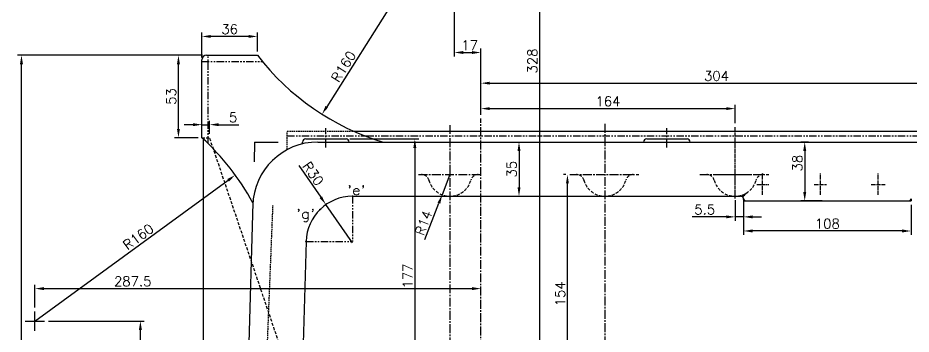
# Model space of a CAD drawing. Header units: millimetres. Extents: x -3508 to 12243, y -3609 to 4092.
# Drawn here: x 7010 to 7586, y 577 to 781 of the extents above; entities that cross this region are included whole.
import ezdxf

# ---------------------------------------------------------------- set-up
doc = ezdxf.new("R2010")
doc.units = ezdxf.units.MM
doc.header["$LTSCALE"] = 0.3
doc.header["$PDSIZE"] = -50
for name, pattern in [('CENTER2', [28.575, 19.05, -3.175, 3.175, -3.175]), ('HIDDEN', [9.525, 6.35, -3.175]), ('HIDDEN2', [4.7625, 3.175, -1.5875]), ('PHANTOM2', [31.75, 15.875, -3.175, 3.175, -3.175, 3.175, -3.175])]:
    doc.linetypes.add(name, pattern=pattern)
for name, color, linetype in [('center', 1, 'CENTER2'), ('CHAIN ...', 8, 'PHANTOM2'), ('h', 4, 'HIDDEN'), ('hidden', 4, 'HIDDEN2')]:
    doc.layers.add(name, color=color, linetype=linetype)
doc.styles.add('rs', font='romans.shx')
doc.styles.get("Standard").update_dxf_attribs({"font": 'romans.shx', "width": 1.2})
doc.dimstyles.new('sarab', dxfattribs={"dimscale": 3, "dimtxt": 2.5, "dimasz": 2.3, "dimexe": 1, "dimexo": 1, "dimtad": 1, "dimdec": 3, "dimdsep": 46, "dimtxsty": 'rs', "dimcen": 0, "dimclrd": 1, "dimclre": 1, "dimclrt": 7, "dimadec": 3, "dimazin": 2, "dimtfac": 1, "dimtdec": 3, "dimtmove": 0, "dimatfit": 3, "dimfxl": 0, "dimarcsym": 0})
doc.dimstyles.new('sarab$0', dxfattribs={"dimscale": 3, "dimtxt": 2.5, "dimasz": 2.3, "dimexe": 1, "dimexo": 1, "dimtad": 1, "dimdec": 3, "dimdsep": 46, "dimtxsty": 'rs', "dimcen": 0, "dimclrd": 1, "dimclre": 1, "dimclrt": 7, "dimadec": 3, "dimazin": 2, "dimtfac": 1, "dimtdec": 3, "dimtmove": 0, "dimatfit": 3, "dimfxl": 0, "dimarcsym": 0})

# ---------------------------------------------------------------- blocks, each defined once
blk = doc.blocks.new('*D52')
at = {"color": 1, "lineweight": -2, "transparency": 16777216}
for p, q in [((7311.11, 700.72), (7335.7, 700.72)), ((7333.2, 694.97), (7333.2, 671.47)), ((7311.11, 665.72), (7335.7, 665.72))]:
    blk.add_line(p, q, dxfattribs=at)
at = {"color": 1, "transparency": 16777216}
for points in [[(7332.25, 694.97), (7334.16, 694.97), (7333.2, 700.72)], [(7332.25, 671.47), (7334.16, 671.47), (7333.2, 665.72)]]:
    blk.add_solid(points, dxfattribs=at)
at = {"layer": 'Defpoints', "color": 0, "transparency": 16777216}
for p in [(7308.61, 700.72), (7308.61, 665.72), (7333.2, 665.72)]:
    blk.add_point(p, dxfattribs=at)
at = {"color": 7, "transparency": 16777216, "insert": (7328.52, 683.22), "char_height": 6.25, "attachment_point": 5, "rotation": 90, "style": 'rs'}
blk.add_mtext('35', dxfattribs=at)
blk = doc.blocks.new('*D55')
at = {"color": 1, "lineweight": -2, "transparency": 16777216}
blk.add_line((7020.93, 585.15), (7145.53, 676.08), dxfattribs=at)
at = {"color": 1, "transparency": 16777216}
blk.add_solid([(7144.96, 676.86), (7146.09, 675.31), (7150.17, 679.47)], dxfattribs=at)
at = {"layer": 'Defpoints', "color": 0, "transparency": 16777216}
for p in [(7150.17, 679.47), (7020.93, 585.15)]:
    blk.add_point(p, dxfattribs=at)
at = {"color": 7, "transparency": 16777216, "insert": (7087.61, 639.62), "char_height": 6.25, "attachment_point": 5, "rotation": 36.1226, "style": 'rs'}
blk.add_mtext('R160', dxfattribs=at)
blk = doc.blocks.new('*D57')
at = {"color": 1, "lineweight": -2, "transparency": 16777216}
for p, q in [((7029.68, 585.15), (7091.44, 585.15)), ((7088.94, 531.47), (7088.94, 579.4)), ((7088.94, 525.72), (7086.44, 525.72))]:
    blk.add_line(p, q, dxfattribs=at)
at = {"color": 1, "transparency": 16777216}
for points in [[(7087.98, 579.4), (7089.9, 579.4), (7088.94, 585.15)], [(7087.98, 531.47), (7089.9, 531.47), (7088.94, 525.72)]]:
    blk.add_solid(points, dxfattribs=at)
at = {"layer": 'Defpoints', "color": 0, "transparency": 16777216}
for p in [(7027.18, 585.15), (7088.94, 585.15), (7091.44, 525.72)]:
    blk.add_point(p, dxfattribs=at)
at = {"color": 7, "transparency": 16777216, "insert": (7084.25, 555.44), "char_height": 6.25, "attachment_point": 5, "rotation": 90, "style": 'rs'}
blk.add_mtext('59.5', dxfattribs=at)
blk = doc.blocks.new('*D58')
at = {"color": 1, "lineweight": -2, "transparency": 16777216}
for p, q in [((7020.93, 593.9), (7020.93, 608.63)), ((7026.68, 606.13), (7302.86, 606.13))]:
    blk.add_line(p, q, dxfattribs=at)
at = {"color": 1, "transparency": 16777216}
for points in [[(7026.68, 607.09), (7026.68, 605.17), (7020.93, 606.13)], [(7302.86, 607.09), (7302.86, 605.17), (7308.61, 606.13)]]:
    blk.add_solid(points, dxfattribs=at)
at = {"layer": 'Defpoints', "color": 0, "transparency": 16777216}
for p in [(7308.61, 606.13), (7308.61, 606.13), (7020.93, 591.4)]:
    blk.add_point(p, dxfattribs=at)
at = {"color": 7, "transparency": 16777216, "insert": (7083.98, 610.82), "char_height": 6.25, "attachment_point": 5, "style": 'rs'}
blk.add_mtext('287.5', dxfattribs=at)
blk = doc.blocks.new('*D62')
at = {"color": 1, "lineweight": -2, "transparency": 16777216}
for p, q in [((7472.61, 663.22), (7472.61, 649.93)), ((7478.11, 663.22), (7478.11, 649.93)), ((7466.86, 652.43), (7444.89, 652.43)), ((7478.11, 652.43), (7472.61, 652.43)), ((7483.86, 652.43), (7489.61, 652.43))]:
    blk.add_line(p, q, dxfattribs=at)
at = {"color": 1, "transparency": 16777216}
for points in [[(7466.86, 653.38), (7466.86, 651.47), (7472.61, 652.43)], [(7483.86, 653.38), (7483.86, 651.47), (7478.11, 652.43)]]:
    blk.add_solid(points, dxfattribs=at)
at = {"layer": 'Defpoints', "color": 0, "transparency": 16777216}
for p in [(7472.61, 665.72), (7478.11, 665.72), (7478.11, 652.43)]:
    blk.add_point(p, dxfattribs=at)
at = {"color": 7, "transparency": 16777216, "insert": (7453, 657.11), "char_height": 6.25, "attachment_point": 5, "style": 'rs'}
blk.add_mtext('5.5', dxfattribs=at)
blk = doc.blocks.new('*D63')
at = {"color": 1, "lineweight": -2, "transparency": 16777216}
for p, q in [((7478.11, 661.52), (7478.11, 640.82)), ((7586.11, 660.22), (7586.11, 640.82)), ((7580.36, 643.32), (7483.86, 643.32))]:
    blk.add_line(p, q, dxfattribs=at)
at = {"color": 1, "transparency": 16777216}
for points in [[(7483.86, 644.28), (7483.86, 642.36), (7478.11, 643.32)], [(7580.36, 644.28), (7580.36, 642.36), (7586.11, 643.32)]]:
    blk.add_solid(points, dxfattribs=at)
at = {"layer": 'Defpoints', "color": 0, "transparency": 16777216}
for p in [(7478.11, 664.02), (7586.11, 662.72), (7478.11, 643.32)]:
    blk.add_point(p, dxfattribs=at)
at = {"color": 7, "transparency": 16777216, "insert": (7532.11, 648.01), "char_height": 6.25, "attachment_point": 5, "style": 'rs'}
blk.add_mtext('108', dxfattribs=at)
blk = doc.blocks.new('*D74')
at = {"color": 1, "lineweight": -2, "transparency": 16777216}
blk.add_line((7291.46, 854.02), (7209.19, 723.54), dxfattribs=at)
at = {"color": 1, "transparency": 16777216}
blk.add_solid([(7208.38, 724.05), (7210, 723.03), (7206.13, 718.68)], dxfattribs=at)
at = {"layer": 'Defpoints', "color": 0, "transparency": 16777216}
for p in [(7291.46, 854.02), (7206.13, 718.68)]:
    blk.add_point(p, dxfattribs=at)
at = {"color": 7, "transparency": 16777216, "insert": (7219.98, 749.44), "char_height": 6.25, "attachment_point": 5, "rotation": 57.76787, "style": 'rs'}
blk.add_mtext('R160', dxfattribs=at)
blk = doc.blocks.new('*D76')
at = {"color": 1, "lineweight": -2, "transparency": 16777216}
for p, q in [((7291.46, 845.27), (7291.46, 756)), ((7308.61, 718.34), (7308.61, 761)), ((7297.21, 758.5), (7302.86, 758.5))]:
    blk.add_line(p, q, dxfattribs=at)
at = {"color": 1, "transparency": 16777216}
for points in [[(7297.21, 759.46), (7297.21, 757.55), (7291.46, 758.5)], [(7302.86, 759.46), (7302.86, 757.55), (7308.61, 758.5)]]:
    blk.add_solid(points, dxfattribs=at)
at = {"layer": 'Defpoints', "color": 0, "transparency": 16777216}
for p in [(7291.46, 847.77), (7308.61, 758.5), (7308.61, 715.84)]:
    blk.add_point(p, dxfattribs=at)
at = {"color": 7, "transparency": 16777216, "insert": (7301.34, 763.19), "char_height": 6.25, "attachment_point": 5, "style": 'rs'}
blk.add_mtext('17', dxfattribs=at)
blk = doc.blocks.new('*D77')
at = {"color": 1, "lineweight": -2, "transparency": 16777216}
for p, q in [((7300.21, 854.02), (7349.07, 854.02)), ((7346.57, 531.47), (7346.57, 848.27)), ((7311.11, 525.72), (7349.07, 525.72))]:
    blk.add_line(p, q, dxfattribs=at)
at = {"color": 1, "transparency": 16777216}
for points in [[(7345.61, 848.27), (7347.52, 848.27), (7346.57, 854.02)], [(7345.61, 531.47), (7347.52, 531.47), (7346.57, 525.72)]]:
    blk.add_solid(points, dxfattribs=at)
at = {"layer": 'Defpoints', "color": 0, "transparency": 16777216}
for p in [(7297.71, 854.02), (7346.57, 854.02), (7308.61, 525.72)]:
    blk.add_point(p, dxfattribs=at)
at = {"color": 7, "transparency": 16777216, "insert": (7341.88, 752.99), "char_height": 6.25, "attachment_point": 5, "rotation": 90, "style": 'rs'}
blk.add_mtext('328', dxfattribs=at)
blk = doc.blocks.new('*D80')
at = {"color": 1, "lineweight": -2, "transparency": 16777216}
for p, q in [((7519.87, 700.72), (7515.03, 700.72)), ((7517.53, 694.97), (7517.53, 668.47)), ((7528.71, 662.72), (7515.03, 662.72))]:
    blk.add_line(p, q, dxfattribs=at)
at = {"color": 1, "transparency": 16777216}
for points in [[(7516.57, 694.97), (7518.48, 694.97), (7517.53, 700.72)], [(7516.57, 668.47), (7518.48, 668.47), (7517.53, 662.72)]]:
    blk.add_solid(points, dxfattribs=at)
at = {"layer": 'Defpoints', "color": 0, "transparency": 16777216}
for p in [(7522.37, 700.72), (7517.53, 662.72), (7531.21, 662.72)]:
    blk.add_point(p, dxfattribs=at)
at = {"color": 7, "transparency": 16777216, "insert": (7512.84, 687.12), "char_height": 6.25, "attachment_point": 5, "rotation": 90, "style": 'rs'}
blk.add_mtext('38', dxfattribs=at)
blk = doc.blocks.new('*D212')
at = {"color": 1, "lineweight": -2, "transparency": 16777216}
for p, q in [((7129.11, 756.72), (7110.99, 756.72)), ((7113.49, 709.24), (7113.49, 750.97)), ((7126.11, 703.49), (7110.99, 703.49))]:
    blk.add_line(p, q, dxfattribs=at)
at = {"color": 1, "transparency": 16777216}
for points in [[(7112.53, 750.97), (7114.45, 750.97), (7113.49, 756.72)], [(7112.53, 709.24), (7114.45, 709.24), (7113.49, 703.49)]]:
    blk.add_solid(points, dxfattribs=at)
at = {"layer": 'Defpoints', "color": 0, "transparency": 16777216}
for p in [(7113.49, 756.72), (7131.61, 756.72), (7128.61, 703.49)]:
    blk.add_point(p, dxfattribs=at)
at = {"color": 7, "transparency": 16777216, "insert": (7108.8, 730.11), "char_height": 6.25, "attachment_point": 5, "rotation": 90, "style": 'rs'}
blk.add_mtext('53', dxfattribs=at)
blk = doc.blocks.new('*D213')
at = {"color": 1, "lineweight": -2, "transparency": 16777216}
for p, q in [((7128.61, 755.22), (7128.61, 771.37)), ((7158.7, 768.87), (7134.36, 768.87)), ((7164.45, 759.22), (7164.45, 771.37))]:
    blk.add_line(p, q, dxfattribs=at)
at = {"color": 1, "transparency": 16777216}
for points in [[(7134.36, 769.83), (7134.36, 767.91), (7128.61, 768.87)], [(7158.7, 769.83), (7158.7, 767.91), (7164.45, 768.87)]]:
    blk.add_solid(points, dxfattribs=at)
at = {"layer": 'Defpoints', "color": 0, "transparency": 16777216}
for p in [(7128.61, 768.87), (7164.45, 756.72), (7128.61, 752.72)]:
    blk.add_point(p, dxfattribs=at)
at = {"color": 7, "transparency": 16777216, "insert": (7146.53, 773.56), "char_height": 6.25, "attachment_point": 5, "style": 'rs'}
blk.add_mtext('36', dxfattribs=at)
blk = doc.blocks.new('*D258')
at = {"color": 1, "lineweight": -2, "transparency": 16777216}
for p, q in [((7363.38, 679.72), (7361.95, 679.72)), ((7364.45, 531.47), (7364.45, 673.97))]:
    blk.add_line(p, q, dxfattribs=at)
at = {"color": 1, "transparency": 16777216}
for points in [[(7363.49, 673.97), (7365.41, 673.97), (7364.45, 679.72)], [(7363.49, 531.47), (7365.41, 531.47), (7364.45, 525.72)]]:
    blk.add_solid(points, dxfattribs=at)
at = {"layer": 'Defpoints', "color": 0, "transparency": 16777216}
for p in [(7364.45, 679.72), (7365.88, 679.72), (7364.45, 525.72)]:
    blk.add_point(p, dxfattribs=at)
at = {"color": 7, "transparency": 16777216, "insert": (7359.77, 602.72), "char_height": 6.25, "attachment_point": 5, "rotation": 90, "style": 'rs'}
blk.add_mtext('154', dxfattribs=at)
blk = doc.blocks.new('*D263')
at = {"color": 1, "lineweight": -2, "transparency": 16777216}
for p, q in [((7308.61, 718.34), (7308.61, 724.8)), ((7314.36, 722.3), (7466.86, 722.3)), ((7472.61, 712.91), (7472.61, 724.8))]:
    blk.add_line(p, q, dxfattribs=at)
at = {"color": 1, "transparency": 16777216}
for points in [[(7314.36, 723.26), (7314.36, 721.35), (7308.61, 722.3)], [(7466.86, 723.26), (7466.86, 721.35), (7472.61, 722.3)]]:
    blk.add_solid(points, dxfattribs=at)
at = {"layer": 'Defpoints', "color": 0, "transparency": 16777216}
for p in [(7472.61, 722.3), (7308.61, 715.84), (7472.61, 710.41)]:
    blk.add_point(p, dxfattribs=at)
at = {"color": 7, "transparency": 16777216, "insert": (7390.61, 726.99), "char_height": 6.25, "attachment_point": 5, "style": 'rs'}
blk.add_mtext('164', dxfattribs=at)
blk = doc.blocks.new('*D264')
at = {"color": 1, "lineweight": -2, "transparency": 16777216}
for p, q in [((7308.61, 718.34), (7308.61, 741.22)), ((7314.36, 738.72), (7606.86, 738.72)), ((7612.61, 712.95), (7612.61, 741.22))]:
    blk.add_line(p, q, dxfattribs=at)
at = {"color": 1, "transparency": 16777216}
for points in [[(7314.36, 739.68), (7314.36, 737.77), (7308.61, 738.72)], [(7606.86, 739.68), (7606.86, 737.77), (7612.61, 738.72)]]:
    blk.add_solid(points, dxfattribs=at)
at = {"layer": 'Defpoints', "color": 0, "transparency": 16777216}
for p in [(7612.61, 738.72), (7308.61, 715.84), (7612.61, 710.45)]:
    blk.add_point(p, dxfattribs=at)
at = {"color": 7, "transparency": 16777216, "insert": (7460.61, 743.41), "char_height": 6.25, "attachment_point": 5, "style": 'rs'}
blk.add_mtext('304', dxfattribs=at)
blk = doc.blocks.new('*D271')
at = {"color": 1, "lineweight": -2, "transparency": 16777216}
for p, q in [((7288.61, 679.72), (7283.6, 666.65)), ((7272.49, 637.72), (7281.54, 661.28))]:
    blk.add_line(p, q, dxfattribs=at)
at = {"color": 1, "transparency": 16777216}
blk.add_solid([(7280.64, 661.63), (7282.43, 660.94), (7283.6, 666.65)], dxfattribs=at)
at = {"layer": 'Defpoints', "color": 0, "transparency": 16777216}
for p in [(7288.61, 679.72), (7283.6, 666.65)]:
    blk.add_point(p, dxfattribs=at)
at = {"color": 7, "transparency": 16777216, "insert": (7271.61, 648.5), "char_height": 6.25, "attachment_point": 5, "rotation": 68.99945, "style": 'rs'}
blk.add_mtext('R14', dxfattribs=at)
blk = doc.blocks.new('*D280')
at = {"color": 1, "lineweight": -2, "transparency": 16777216}
for p, q in [((7191.07, 685.51), (7205.34, 665.05)), ((7225.78, 635.72), (7208.63, 660.33))]:
    blk.add_line(p, q, dxfattribs=at)
at = {"color": 1, "transparency": 16777216}
blk.add_solid([(7206.12, 665.6), (7204.55, 664.5), (7208.63, 660.33)], dxfattribs=at)
at = {"layer": 'Defpoints', "color": 0, "transparency": 16777216}
for p in [(7208.63, 660.33), (7225.78, 635.72)]:
    blk.add_point(p, dxfattribs=at)
at = {"color": 7, "transparency": 16777216, "insert": (7200.4, 680.32), "char_height": 6.25, "attachment_point": 5, "rotation": 304.88317, "style": 'rs'}
blk.add_mtext('R30', dxfattribs=at)
blk = doc.blocks.new('*D315')
at = {"color": 1, "lineweight": -2, "transparency": 16777216}
for p, q in [((7122.86, 711.93), (7117.11, 711.93)), ((7128.61, 705.99), (7128.61, 714.43)), ((7128.61, 711.93), (7133.61, 711.93)), ((7133.61, 705.99), (7133.61, 714.43)), ((7139.36, 711.93), (7152.41, 711.93))]:
    blk.add_line(p, q, dxfattribs=at)
at = {"color": 1, "transparency": 16777216}
for points in [[(7122.86, 712.89), (7122.86, 710.97), (7128.61, 711.93)], [(7139.36, 712.89), (7139.36, 710.97), (7133.61, 711.93)]]:
    blk.add_solid(points, dxfattribs=at)
at = {"layer": 'Defpoints', "color": 0, "transparency": 16777216}
for p in [(7133.61, 711.93), (7128.61, 703.49), (7133.61, 703.49)]:
    blk.add_point(p, dxfattribs=at)
at = {"color": 7, "transparency": 16777216, "insert": (7148.76, 716.62), "char_height": 6.25, "attachment_point": 5, "style": 'rs'}
blk.add_mtext('5', dxfattribs=at)
blk = doc.blocks.new('*D341')
at = {"color": 1, "lineweight": -2, "transparency": 16777216}
for p, q in [((7224.11, 702.72), (7268.5, 702.72)), ((7266, 696.97), (7266, 531.47))]:
    blk.add_line(p, q, dxfattribs=at)
at = {"color": 1, "transparency": 16777216}
for points in [[(7265.05, 696.97), (7266.96, 696.97), (7266, 702.72)], [(7265.05, 531.47), (7266.96, 531.47), (7266, 525.72)]]:
    blk.add_solid(points, dxfattribs=at)
at = {"layer": 'Defpoints', "color": 0, "transparency": 16777216}
for p in [(7221.61, 702.72), (7266, 525.72), (7266, 525.72)]:
    blk.add_point(p, dxfattribs=at)
at = {"color": 7, "transparency": 16777216, "insert": (7261.32, 614.22), "char_height": 6.25, "attachment_point": 5, "rotation": 90, "style": 'rs'}
blk.add_mtext('177', dxfattribs=at)
blk = doc.blocks.new('_DatumFilled')
at = {"color": 0, "linetype": 'ByBlock'}
blk.add_solid([(0, 0.58), (-1, 0), (0, -0.58)], dxfattribs=at)
blk = doc.blocks.new('*D1104')
at = {"color": 1, "lineweight": -2, "transparency": 16777216}
for p, q in [((7129.11, 756.72), (7009.71, 756.72)), ((7012.21, 300.47), (7012.21, 750.97)), ((7129.11, 294.72), (7009.71, 294.72))]:
    blk.add_line(p, q, dxfattribs=at)
at = {"color": 1, "transparency": 16777216}
for points in [[(7011.25, 750.97), (7013.17, 750.97), (7012.21, 756.72)], [(7011.25, 300.47), (7013.17, 300.47), (7012.21, 294.72)]]:
    blk.add_solid(points, dxfattribs=at)
at = {"layer": 'Defpoints', "color": 0, "transparency": 16777216}
for p in [(7012.21, 756.72), (7131.61, 756.72), (7131.61, 294.72)]:
    blk.add_point(p, dxfattribs=at)
at = {"color": 7, "transparency": 16777216, "insert": (7007.52, 525.72), "char_height": 6.25, "attachment_point": 5, "rotation": 90, "style": 'rs'}
blk.add_mtext('462', dxfattribs=at)

msp = doc.modelspace()

# ---------------------------------------------------------------- hatches: boundary and pattern name
for points in [[(7225.8829, 665.4932), (7225.8829, 665.7223), (7225.7829, 665.7223, 0.00208334), (7225.5329, 665.7213, 0.53922963)], [(7226.0329, 665.7223), (7225.7829, 665.7223, 0.00208334), (7225.5329, 665.7213, 0.99791883)], [(7225.8829, 665.7223), (7225.8829, 665.4932, 0.29821663), (7226.0329, 665.7223)], [(7205.0548, 657.4098, 0.67487058), (7204.6248, 657.2363, 0.19628484), (7204.6962, 657.0613, -0.0041667)], [(7205.1248, 657.2363, 0.19412212), (7205.0548, 657.4098, 0.0041667), (7204.6962, 657.0613, 0.67184263)], [(7195.7951, 636.5791, -0.00208334), (7195.8033, 636.829, 0.42383287), (7195.5451, 636.5791, 0.40587199), (7195.788, 636.3292)], [(7196.0451, 636.5791), (7195.7951, 636.5791), (7195.788, 636.3292, 0.42260463)], [(7195.8033, 636.829, 0.00208334), (7195.7951, 636.5791), (7196.0451, 636.5791, 0.40465924)]]:
    msp.add_hatch(color=256).paths.add_polyline_path(points)

# ---------------------------------------------------------------- linework, layer by layer
for p, q in [((7131.6135, 756.7223), (7164.4468, 756.7223)), ((7128.6135, 703.4898), (7128.6135, 753.7223)), ((7226.6825, 707.7223), (7695.8635, 707.7223)), ((7129.6135, 348.8727), (7129.6135, 702.572)), ((7162.6135, 700.7223), (7162.2486, 687.9504)), ((7162.6135, 700.7223), (7177.3696, 700.7223)), ((7167.1135, 700.7223), (7177.8978, 700.7223)), ((7193.6135, 699.5589), (7193.6135, 700.7223)), ((7195.6135, 702.7223), (7221.6135, 702.7223)), ((7203.4306, 700.7223), (7713.1768, 700.7223)), ((7415.6135, 702.7223), (7441.6135, 702.7223)), ((7225.7829, 665.7223), (7476.1135, 665.7223)), ((7476.9938, 665.7223), (7478.1135, 665.7223)), ((7478.9118, 666.5206), (7478.1135, 665.7223)), ((7161.4951, 661.5789), (7157.6135, 525.7223)), ((7479.9865, 662.7223), (7584.2405, 662.7223)), ((7195.7951, 636.5791), (7192.5992, 524.7227))]:
    msp.add_line(p, q)
at = {"color": 1}
for p, q in [((7020.9293, 578.9008), (7020.9293, 591.4008)), ((7014.6793, 585.1508), (7027.1793, 585.1508))]:
    msp.add_line(p, q, dxfattribs=at)
for centre in [(7225.7829, 665.7223), (7204.8748, 657.2363), (7195.7951, 636.5791)]:
    msp.add_circle(centre, 0.25)
for centre, radius, start, end in [((7131.6135, 753.7223), 3, 90, 180), ((7291.4614, 854.0223), 160, 217.4540514, 253.3604216), ((7020.9293, 585.1508), 160, 28.5337179, 47.6989508), ((7203.4306, 658.7223), 42, 90, 178.363423), ((7195.6135, 700.7223), 2, 90, 180), ((7221.6135, 700.7223), 2, 0, 90), ((7415.6135, 700.7223), 2, 90, 180), ((7441.6135, 700.7223), 2, 0, 90), ((7473.9714, 675.7223), 10, 270, 315), ((7225.7829, 635.7223), 30, 90, 178.363423), ((7476.1135, 663.7223), 2, 14.4775122, 90), ((7479.9865, 664.7223), 2, 194.4775122, 270), ((7584.2405, 664.7223), 2, 270, 345.5224878)]:
    msp.add_arc(centre, radius, start, end)
at = {"layer": 'center'}
for p, q in [((7308.6135, 130.1968), (7308.6135, 715.8408)), ((7208.6135, 697.2727), (7208.6135, 709.7576)), ((7288.6135, 711.7165), (7288.6135, 343.1601)), ((7388.6135, 712.3803), (7388.6135, 342.8193)), ((7428.6135, 697.2727), (7428.6135, 709.7576)), ((7472.6135, 664.2319), (7472.6135, 683.1102)), ((7268.3795, 679.7223), (7308.6266, 679.7223)), ((7365.8812, 679.7223), (7410.4756, 679.7223)), ((7449.8812, 679.7223), (7494.4756, 679.7223)), ((7462.4565, 679.7223), (7483.3333, 679.7223)), ((7586.1135, 663.7223), (7586.1135, 662.7223)), ((7584.9078, 662.7223), (7586.1135, 662.7223))]:
    msp.add_line(p, q, dxfattribs=at)
at = {"layer": 'center', "ltscale": 0.4}
for p, q in [((7472.6135, 670.2741), (7472.6135, 710.4056)), ((7490.2135, 666.7223), (7490.2135, 680.7223)), ((7527.6135, 666.7223), (7527.6135, 680.7223)), ((7565.0135, 666.7223), (7565.0135, 680.7223)), ((7486.6113, 673.2223), (7494.4563, 673.2223)), ((7523.6826, 673.2223), (7531.6505, 673.2223)), ((7560.4313, 673.2223), (7569.3441, 673.2223)), ((7478.1135, 663.7223), (7478.1135, 662.7223)), ((7478.1135, 662.7223), (7479.1944, 662.7223))]:
    msp.add_line(p, q, dxfattribs=at)
msp.add_arc((7476.1135, 663.7223), 2, 360, 14.4775122, dxfattribs=at)
at = {"layer": 'center'}
msp.add_arc((7588.1135, 663.7223), 2, 169.520689, 180, dxfattribs=at)
at = {"layer": 'CHAIN ...'}
for p, q in [((7132.6135, 699.7223), (7132.6135, 756.7223)), ((7128.6135, 752.7223), (7167.6135, 752.7223)), ((7183.6141, 704.7223), (7234.7178, 704.7223)), ((7234.7178, 704.7223), (7695.8635, 704.7223)), ((7225.8829, 665.7223), (7225.8829, 636.5791)), ((7195.7951, 636.5791), (7225.8829, 636.5791))]:
    msp.add_line(p, q, dxfattribs=at)
at = {"layer": 'h'}
for p in [(7128.6135, 703.4898), (7182.8538, 557.7266)]:
    msp.add_line(p, (7133.6135, 703.4898), dxfattribs=at)
for centre, radius, start, end in [((7270.2832, 674.7223), 5, 15.2575233, 90), ((7288.6135, 679.7223), 14, 195.2575233, 344.7424767), ((7306.9438, 674.7223), 5, 90, 164.7424767), ((7370.2832, 674.7223), 5, 15.2575233, 90), ((7388.6135, 679.7223), 14, 195.2575233, 344.7424767), ((7406.9438, 674.7223), 5, 90, 164.7424767), ((7454.2832, 674.7223), 5, 15.2575233, 90), ((7472.6135, 679.7223), 14, 195.2575233, 344.7424767), ((7490.9438, 674.7223), 5, 90, 164.7424767)]:
    msp.add_arc(centre, radius, start, end, dxfattribs=at)
at = {"layer": 'hidden'}
for p, q in [((7183.6141, 707.7223), (7226.6825, 707.7223)), ((7183.6141, 695.7535), (7183.6141, 707.2223)), ((7169.1063, 525.3626), (7174.4935, 660.0413))]:
    msp.add_line(p, q, dxfattribs=at)

# ---------------------------------------------------------------- texts
at = {"width": 1.2}
for s, p in [("'e'", (7222.2916, 666.6151)), ("'g'", (7189.4164, 651.3543))]:
    msp.add_text(s, height=6.1, dxfattribs=at).set_placement(p)

# ---------------------------------------------------------------- dimensions: what is measured, and where the dimension line sits
for center, mpoint, picture, middle in [((7291.4614, 854.0223), (7206.1253, 718.6793), '*D74', (7223.9449, 746.9412)), ((7020.9293, 585.1508), (7150.1705, 679.4732), '*D55', (7090.3737, 635.8324))]:
    dim = msp.add_radius_dim(center=center, mpoint=mpoint, dimstyle='sarab', override={"dimscale": 2.5, "dimdec": 2, "dimadec": 2, "dimtdec": 2, "dimatfit": 0})
    dim.commit()
    dim.dimension.update_dxf_attribs({"geometry": picture, "text_midpoint": middle, "dimtype": 164})
dim = msp.add_linear_dim(base=(7346.5663, 854.0223), p1=(7308.6135, 525.7223), p2=(7297.7114, 854.0223), angle=90, text='328', dimstyle='sarab', override={"dimscale": 2.5, "dimdec": 2, "dimadec": 2, "dimtdec": 2, "dimatfit": 0})
dim.commit()
dim.dimension.update_dxf_attribs({"geometry": '*D77', "text_midpoint": (7346.5663, 752.9886), "dimtype": 160})
for base, p1, p2, text, picture, middle in [((7308.6135, 758.5038), (7291.4614, 847.7723), (7308.6135, 715.8408), '17', '*D76', (7301.345, 758.5038)), ((7308.6135, 606.1293), (7020.9293, 591.4008), (7308.6135, 606.1293), '287.5', '*D58', (7083.9814, 606.1293))]:
    dim = msp.add_linear_dim(base=base, p1=p1, p2=p2, text=text, dimstyle='sarab', override={"dimscale": 2.5, "dimdec": 2, "dimadec": 2, "dimtdec": 2, "dimatfit": 0})
    dim.commit()
    dim.dimension.update_dxf_attribs({"geometry": picture, "text_midpoint": middle, "dimtype": 160})
for base, p1, p2, text, picture, middle in [((7128.6135, 768.8705), (7164.4468, 756.7223), (7128.6135, 752.7223), '36', '*D213', (7146.5302, 773.558)), ((7478.1135, 643.3232), (7586.1135, 662.7223), (7478.1135, 664.021), '108', '*D63', (7532.1135, 648.0107))]:
    dim = msp.add_linear_dim(base=base, p1=p1, p2=p2, text=text, dimstyle='sarab', override={"dimscale": 2.5, "dimdec": 2, "dimadec": 2, "dimtdec": 2, "dimatfit": 0})
    dim.commit()
    dim.dimension.update_dxf_attribs({"geometry": picture, "text_midpoint": middle})
for base, p1, p2, dimstyle, picture, middle in [((7012.2119, 756.7223), (7131.6135, 294.7223), (7131.6135, 756.7223), 'sarab$0', '*D1104', (7007.5244, 525.7223)), ((7333.2041, 665.7223), (7308.6135, 700.7223), (7308.6135, 665.7223), 'sarab', '*D52', (7328.5166, 683.2223)), ((7364.453, 679.7223), (7364.453, 525.7223), (7365.8812, 679.7223), 'sarab', '*D258', (7359.7655, 602.7223))]:
    dim = msp.add_linear_dim(base=base, p1=p1, p2=p2, angle=90, dimstyle=dimstyle, override={"dimscale": 2.5, "dimdec": 2, "dimadec": 2, "dimtdec": 2, "dimatfit": 0})
    dim.commit()
    dim.dimension.update_dxf_attribs({"geometry": picture, "text_midpoint": middle})
for base, p1, p2, text, picture, middle in [((7113.4912, 756.7223), (7128.6135, 703.4898), (7131.6135, 756.7223), '53', '*D212', (7108.8037, 730.106)), ((7088.9406, 585.1508), (7091.4406, 525.7223), (7027.1793, 585.1508), '59.5', '*D57', (7084.2531, 555.4365))]:
    dim = msp.add_linear_dim(base=base, p1=p1, p2=p2, angle=90, text=text, dimstyle='sarab', override={"dimscale": 2.5, "dimdec": 2, "dimadec": 2, "dimtdec": 2, "dimatfit": 0})
    dim.commit()
    dim.dimension.update_dxf_attribs({"geometry": picture, "text_midpoint": middle})
for base, p1, p2, override, picture, middle in [((7612.6135, 738.7249), (7308.6135, 715.8408), (7612.6135, 710.4532), {"dimscale": 2.5, "dimdec": 2, "dimadec": 2, "dimtdec": 2, "dimatfit": 0}, '*D264', (7460.6135, 743.4124)), ((7472.6135, 722.3033), (7308.6135, 715.8408), (7472.6135, 710.4056), {"dimscale": 2.5, "dimdec": 2, "dimadec": 2, "dimtdec": 2, "dimatfit": 0}, '*D263', (7390.6135, 726.9908)), ((7133.6135, 711.9275), (7128.6135, 703.4898), (7133.6135, 703.4898), {"dimscale": 2.5, "dimdec": 2, "dimcen": 2.5, "dimadec": 2, "dimtdec": 2}, '*D315', (7148.7593, 716.615))]:
    dim = msp.add_linear_dim(base=base, p1=p1, p2=p2, dimstyle='sarab', override=override)
    dim.commit()
    dim.dimension.update_dxf_attribs({"geometry": picture, "text_midpoint": middle})
for base, p1, p2, override, picture, middle in [((7266.0034, 525.7223), (7221.6135, 702.7223), (7266.0034, 525.7223), {"dimscale": 2.5, "dimtoh": 1, "dimdec": 2, "dimcen": 2.5, "dimadec": 1, "dimtdec": 2, "dimldrblk": 'DatumFilled'}, '*D341', (7266.0034, 614.2223)), ((7517.5254, 662.7223), (7522.3678, 700.7223), (7531.2056, 662.7223), {"dimscale": 2.5, "dimdec": 2, "dimadec": 2, "dimtdec": 2, "dimatfit": 0}, '*D80', (7517.5254, 687.1219))]:
    dim = msp.add_linear_dim(base=base, p1=p1, p2=p2, angle=90, dimstyle='sarab', override=override)
    dim.commit()
    dim.dimension.update_dxf_attribs({"geometry": picture, "text_midpoint": middle, "dimtype": 160})
for center, mpoint, picture, middle in [((7225.7829, 635.7223), (7208.6257, 660.3319), '*D280', (7200.4048, 680.32)), ((7288.6135, 679.7223), (7283.5962, 666.6523), '*D271', (7271.6056, 648.4964))]:
    dim = msp.add_radius_dim(center=center, mpoint=mpoint, dimstyle='sarab', override={"dimscale": 2.5, "dimdec": 2, "dimadec": 2, "dimtdec": 2})
    dim.commit()
    dim.dimension.update_dxf_attribs({"geometry": picture, "text_midpoint": middle})
dim = msp.add_linear_dim(base=(7478.1135, 652.4251), p1=(7472.6135, 665.7223), p2=(7478.1135, 665.7223), dimstyle='sarab', override={"dimscale": 2.5, "dimdec": 2, "dimadec": 2, "dimtdec": 2, "dimatfit": 0})
dim.commit()
dim.dimension.update_dxf_attribs({"geometry": '*D62', "text_midpoint": (7453.0034, 652.4251), "dimtype": 160})

doc.saveas('drawing.dxf')
